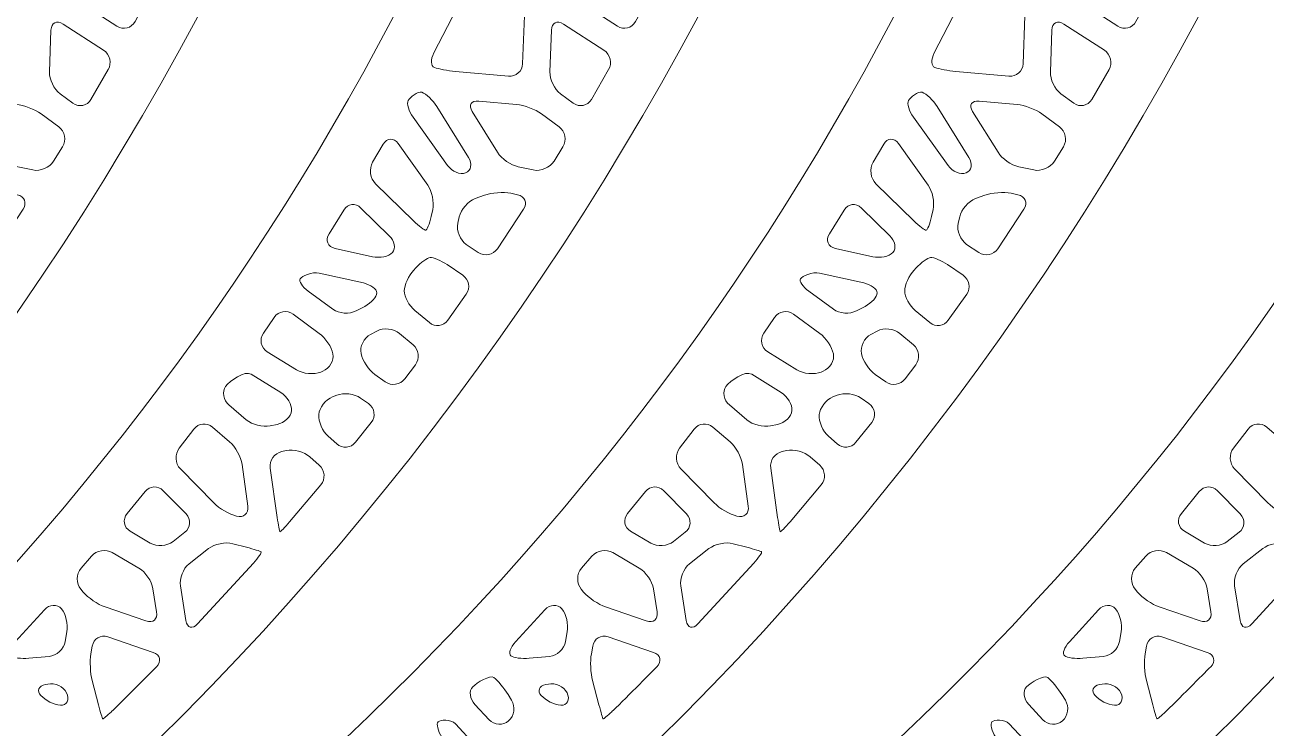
# Model space of a CAD drawing. Header units: inches. Extents: x 8 to 818, y -635 to -10.
# Drawn here: x 501.2 to 628.6, y -370.2 to -298 of the extents above; entities that cross this region are included whole.
import ezdxf

# ---------------------------------------------------------------- set-up
doc = ezdxf.new("R2010")
doc.units = ezdxf.units.IN
doc.header["$MEASUREMENT"] = 0
doc.layers.add('Calque 1', color=7, linetype='Continuous')

# ---------------------------------------------------------------- blocks, each defined once
blk = doc.blocks.new('block 2')
at = {"layer": 'Calque 1', "color": 179, "lineweight": 5, "true_color": 0x262425}
blk.add_open_spline([(715.86, -64), (715.86, -64), (726.82, -66.29), (726.82, -66.29), (727.36, -66.4), (727.7, -66.93), (727.59, -67.48), (727.59, -67.48), (727.39, -68.45), (727.39, -68.45), (727.27, -68.99), (726.74, -69.34), (726.2, -69.23), (726.2, -69.23), (717.2, -67.34), (717.2, -67.34), (769.2, -199.6), (711.01, -353.81), (579.16, -418.55), (579.16, -418.55), (584.06, -419.58), (584.06, -419.58), (584.61, -419.69), (584.95, -420.22), (584.84, -420.76), (584.84, -420.76), (584.63, -421.74), (584.63, -421.74), (584.52, -422.28), (583.99, -422.63), (583.45, -422.51), (583.45, -422.51), (574.72, -420.69), (574.72, -420.69), (571.92, -422), (569.1, -423.28), (566.24, -424.51), (562.3, -426.21), (560.36, -430.67), (561.85, -434.69), (561.85, -434.69), (561.9, -434.84), (561.9, -434.84), (563.44, -439), (568.05, -441.15), (572.21, -439.61), (738.97, -377.87), (817.84, -186.1), (744.29, -23.11), (739.77, -12.97), (726.88, -9.8), (716.32, -15.85), (716.32, -15.85), (716.32, -15.85), (716.32, -15.85), (705.75, -21.91), (701.37, -33.6), (705.82, -42.17), (709.52, -49.36), (712.86, -56.64), (715.86, -64)], degree=3, knots=[0, 0, 0, 0, 1, 1, 1, 2, 2, 2, 3, 3, 3, 4, 4, 4, 5, 5, 5, 6, 6, 6, 7, 7, 7, 8, 8, 8, 9, 9, 9, 10, 10, 10, 11, 11, 11, 12, 12, 12, 13, 13, 13, 14, 14, 14, 15, 15, 15, 16, 16, 16, 17, 17, 17, 18, 18, 18, 19, 19, 19, 20, 20, 20, 20], dxfattribs=at)
blk = doc.blocks.new('block 3')
at = {"layer": 'Calque 1', "color": 179, "lineweight": 5, "true_color": 0x262425}
for points, knots in [([(659.05, -64), (659.05, -64), (670, -66.29), (670, -66.29), (670.54, -66.4), (670.89, -66.93), (670.77, -67.48), (670.77, -67.48), (670.57, -68.45), (670.57, -68.45), (670.46, -68.99), (669.93, -69.34), (669.38, -69.23), (669.38, -69.23), (660.39, -67.34), (660.39, -67.34), (712.38, -199.6), (654.19, -353.81), (522.35, -418.55), (522.35, -418.55), (527.25, -419.58), (527.25, -419.58), (527.79, -419.69), (528.13, -420.22), (528.02, -420.76), (528.02, -420.76), (527.82, -421.74), (527.82, -421.74), (527.7, -422.28), (527.17, -422.63), (526.63, -422.51), (526.63, -422.51), (517.9, -420.69), (517.9, -420.69), (515.1, -422), (512.28, -423.28), (509.42, -424.51), (505.49, -426.21), (503.55, -430.67), (505.03, -434.69), (505.03, -434.69), (505.09, -434.84), (505.09, -434.84), (506.62, -439), (511.23, -441.15), (515.39, -439.61), (682.15, -377.87), (761.02, -186.1), (687.47, -23.11), (682.95, -12.97), (670.06, -9.8), (659.51, -15.85), (659.51, -15.85), (659.51, -15.85), (659.51, -15.85), (648.93, -21.91), (644.56, -33.6), (649, -42.17), (652.7, -49.36), (656.04, -56.64), (659.05, -64)], [0, 0, 0, 0, 1, 1, 1, 2, 2, 2, 3, 3, 3, 4, 4, 4, 5, 5, 5, 6, 6, 6, 7, 7, 7, 8, 8, 8, 9, 9, 9, 10, 10, 10, 11, 11, 11, 12, 12, 12, 13, 13, 13, 14, 14, 14, 15, 15, 15, 16, 16, 16, 17, 17, 17, 18, 18, 18, 19, 19, 19, 20, 20, 20, 20]), ([(630.36, -340.77), (630.95, -341.28), (631.52, -342.32), (631.63, -343.09), (631.63, -343.09), (632.23, -347.37), (632.23, -347.37), (632.34, -348.14), (631.82, -348.61), (631.08, -348.41), (630.34, -348.22), (629.28, -347.61), (628.74, -347.05), (628.74, -347.05), (625.32, -343.56), (625.32, -343.56), (624.77, -343.01), (624.72, -342.05), (625.19, -341.44), (625.19, -341.44), (626.69, -339.48), (626.69, -339.48), (627.16, -338.87), (628.02, -338.77), (628.61, -339.28), (628.61, -339.28), (630.36, -340.77), (630.36, -340.77)], [0, 0, 0, 0, 1, 1, 1, 2, 2, 2, 3, 3, 3, 4, 4, 4, 5, 5, 5, 6, 6, 6, 7, 7, 7, 8, 8, 8, 9, 9, 9, 9]), ([(625.89, -348.18), (626.44, -348.74), (626.38, -349.58), (625.77, -350.06), (625.77, -350.06), (624.56, -351.01), (624.56, -351.01), (623.95, -351.49), (622.9, -351.56), (622.23, -351.17), (622.23, -351.17), (620.17, -349.96), (620.17, -349.96), (619.5, -349.56), (619.36, -348.75), (619.85, -348.15), (619.85, -348.15), (621.68, -345.89), (621.68, -345.89), (622.17, -345.29), (623.01, -345.24), (623.55, -345.8), (623.55, -345.8), (625.89, -348.18), (625.89, -348.18)], [0, 0, 0, 0, 1, 1, 1, 2, 2, 2, 3, 3, 3, 4, 4, 4, 5, 5, 5, 6, 6, 6, 7, 7, 7, 8, 8, 8, 8]), ([(632.09, -351.6), (632.85, -351.79), (633.52, -352.01), (633.6, -352.07), (633.68, -352.13), (633.31, -352.66), (632.79, -353.24), (632.79, -353.24), (627.07, -359.47), (627.07, -359.47), (626.54, -360.04), (626, -359.88), (625.88, -359.11), (625.88, -359.11), (625.31, -355.57), (625.31, -355.57), (625.19, -354.81), (625.59, -353.79), (626.2, -353.31), (626.2, -353.31), (628.2, -351.74), (628.2, -351.74), (628.81, -351.26), (629.93, -351.03), (630.68, -351.23), (630.68, -351.23), (632.09, -351.6), (632.09, -351.6)], [0, 0, 0, 0, 1, 1, 1, 2, 2, 2, 3, 3, 3, 4, 4, 4, 5, 5, 5, 6, 6, 6, 7, 7, 7, 8, 8, 8, 9, 9, 9, 9]), ([(621.06, -353.75), (621.73, -354.14), (622.38, -355.09), (622.5, -355.86), (622.5, -355.86), (622.88, -358.22), (622.88, -358.22), (623, -358.99), (622.5, -359.41), (621.77, -359.16), (621.77, -359.16), (617.58, -357.72), (617.58, -357.72), (616.85, -357.47), (615.84, -356.78), (615.34, -356.19), (615.34, -356.19), (615.11, -355.91), (615.11, -355.91), (614.61, -355.31), (614.61, -354.35), (615.12, -353.76), (615.12, -353.76), (616.2, -352.51), (616.2, -352.51), (616.7, -351.92), (617.66, -351.76), (618.33, -352.15), (618.33, -352.15), (621.06, -353.75), (621.06, -353.75)], [0, 0, 0, 0, 1, 1, 1, 2, 2, 2, 3, 3, 3, 4, 4, 4, 5, 5, 5, 6, 6, 6, 7, 7, 7, 8, 8, 8, 9, 9, 9, 10, 10, 10, 10]), ([(613.11, -357.92), (613.56, -358.45), (613.81, -359.5), (613.67, -360.27), (613.67, -360.27), (613.49, -361.28), (613.49, -361.28), (613.36, -362.04), (612.62, -362.73), (611.84, -362.8), (611.84, -362.8), (609.76, -362.99), (609.76, -362.99), (608.99, -363.06), (608.14, -362.94), (607.88, -362.73), (607.61, -362.51), (607.83, -361.87), (608.36, -361.3), (608.36, -361.3), (611.36, -358.02), (611.36, -358.02), (611.88, -357.44), (612.67, -357.4), (613.11, -357.92)], [0, 0, 0, 0, 1, 1, 1, 2, 2, 2, 3, 3, 3, 4, 4, 4, 5, 5, 5, 6, 6, 6, 7, 7, 7, 8, 8, 8, 8]), ([(622.51, -362.39), (623.25, -362.64), (623.4, -363.3), (622.86, -363.86), (622.86, -363.86), (620.33, -366.42), (618.64, -368.08), (618.24, -368.47), (618.24, -368.47), (618.24, -368.47), (617.79, -368.91), (617.39, -369.23), (617.35, -369.2), (617.31, -369.17), (617.12, -368.52), (616.92, -367.77), (616.92, -367.77), (616.26, -365.28), (616.26, -365.28), (616.06, -364.53), (616, -363.29), (616.14, -362.52), (616.14, -362.52), (616.28, -361.73), (616.28, -361.73), (616.41, -360.97), (617.13, -360.55), (617.86, -360.8), (617.86, -360.8), (622.51, -362.39), (622.51, -362.39)], [0, 0, 0, 0, 1, 1, 1, 2, 2, 2, 3, 3, 3, 4, 4, 4, 5, 5, 5, 6, 6, 6, 7, 7, 7, 8, 8, 8, 9, 9, 9, 10, 10, 10, 10]), ([(606.14, -364.96), (606.53, -365.27), (607.18, -366.06), (607.59, -366.72), (607.59, -366.72), (607.95, -367.29), (607.95, -367.29), (608.36, -367.95), (608.23, -368.9), (607.65, -369.4), (607.08, -369.91), (606.17, -369.85), (605.64, -369.29), (605.64, -369.29), (604.19, -367.72), (604.19, -367.72), (603.66, -367.16), (603.56, -366.35), (603.97, -365.92), (604.38, -365.5), (605.76, -364.65), (606.14, -364.96)], [0, 0, 0, 0, 1, 1, 1, 2, 2, 2, 3, 3, 3, 4, 4, 4, 5, 5, 5, 6, 6, 6, 7, 7, 7, 7]), ([(613.73, -366.78), (613.92, -367.48), (613.47, -367.94), (612.74, -367.78), (612.01, -367.63), (611.16, -367.11), (610.87, -366.64), (610.57, -366.16), (610.96, -365.71), (611.73, -365.64), (611.73, -365.64), (611.99, -365.62), (611.99, -365.62), (612.76, -365.55), (613.55, -366.07), (613.73, -366.78)], [0, 0, 0, 0, 1, 1, 1, 2, 2, 2, 3, 3, 3, 4, 4, 4, 5, 5, 5, 5]), ([(604.16, -371.83), (604.69, -372.4), (605.15, -373.37), (605.18, -374), (605.2, -374.62), (604.85, -375.14), (604.38, -375.14), (603.91, -375.15), (603.18, -374.63), (602.75, -373.98), (602.75, -373.98), (600.81, -371.08), (600.81, -371.08), (600.38, -370.44), (600.21, -369.73), (600.42, -369.51), (600.64, -369.3), (601.67, -369.17), (602.2, -369.73), (602.2, -369.73), (604.16, -371.83), (604.16, -371.83)], [0, 0, 0, 0, 1, 1, 1, 2, 2, 2, 3, 3, 3, 4, 4, 4, 5, 5, 5, 6, 6, 6, 7, 7, 7, 7])]:
    blk.add_open_spline(points, degree=3, knots=knots, dxfattribs=at)
blk = doc.blocks.new('block 4')
at = {"layer": 'Calque 1', "color": 179, "lineweight": 5, "true_color": 0x262425}
for points, knots in [([(602.23, -64), (602.23, -64), (613.18, -66.29), (613.18, -66.29), (613.72, -66.4), (614.07, -66.93), (613.96, -67.48), (613.96, -67.48), (613.75, -68.45), (613.75, -68.45), (613.64, -68.99), (613.11, -69.34), (612.57, -69.23), (612.57, -69.23), (603.57, -67.34), (603.57, -67.34), (655.56, -199.6), (597.38, -353.81), (465.53, -418.55), (465.53, -418.55), (470.43, -419.58), (470.43, -419.58), (470.97, -419.69), (471.32, -420.22), (471.2, -420.76), (471.2, -420.76), (471, -421.74), (471, -421.74), (470.89, -422.28), (470.36, -422.63), (469.82, -422.51), (469.82, -422.51), (461.08, -420.69), (461.08, -420.69), (458.29, -422), (455.46, -423.28), (452.6, -424.51), (448.67, -426.21), (446.73, -430.67), (448.21, -434.69), (448.21, -434.69), (448.27, -434.84), (448.27, -434.84), (449.8, -439), (454.42, -441.15), (458.57, -439.61), (625.34, -377.87), (704.2, -186.1), (630.65, -23.11), (626.13, -12.97), (613.24, -9.8), (602.69, -15.85), (602.69, -15.85), (602.69, -15.85), (602.69, -15.85), (592.11, -21.91), (587.74, -33.6), (592.19, -42.17), (595.88, -49.36), (599.22, -56.64), (602.23, -64)], [0, 0, 0, 0, 1, 1, 1, 2, 2, 2, 3, 3, 3, 4, 4, 4, 5, 5, 5, 6, 6, 6, 7, 7, 7, 8, 8, 8, 9, 9, 9, 10, 10, 10, 11, 11, 11, 12, 12, 12, 13, 13, 13, 14, 14, 14, 15, 15, 15, 16, 16, 16, 17, 17, 17, 18, 18, 18, 19, 19, 19, 20, 20, 20, 20]), ([(611.84, -292.77), (612.55, -292.83), (613.66, -293.22), (614.32, -293.63), (614.32, -293.63), (615.4, -294.32), (615.4, -294.32), (616.06, -294.73), (616.3, -295.63), (615.93, -296.31), (615.93, -296.31), (615.19, -297.66), (615.19, -297.66), (614.82, -298.34), (613.98, -298.55), (613.33, -298.13), (613.33, -298.13), (609.12, -295.4), (609.12, -295.4), (608.47, -294.98), (608.45, -294.25), (609.07, -293.78), (609.07, -293.78), (609.44, -293.5), (609.44, -293.5), (610.06, -293.04), (611.14, -292.7), (611.84, -292.77)], [0, 0, 0, 0, 1, 1, 1, 2, 2, 2, 3, 3, 3, 4, 4, 4, 5, 5, 5, 6, 6, 6, 7, 7, 7, 8, 8, 8, 9, 9, 9, 9]), ([(602.55, -295.09), (603.26, -295.4), (603.82, -296.29), (603.79, -297.07), (603.79, -297.07), (603.61, -301.98), (603.61, -301.98), (603.58, -302.75), (602.93, -303.33), (602.16, -303.26), (602.16, -303.26), (596.71, -302.77), (596.71, -302.77), (595.94, -302.7), (594.98, -302.52), (594.57, -302.38), (594.17, -302.24), (594.14, -301.57), (594.5, -300.88), (594.5, -300.88), (597.78, -294.51), (597.78, -294.51), (598.12, -293.82), (598.99, -293.51), (599.7, -293.82), (599.7, -293.82), (602.55, -295.09), (602.55, -295.09)], [0, 0, 0, 0, 1, 1, 1, 2, 2, 2, 3, 3, 3, 4, 4, 4, 5, 5, 5, 6, 6, 6, 7, 7, 7, 8, 8, 8, 9, 9, 9, 9]), ([(611.95, -300.6), (612.6, -301.02), (612.82, -301.92), (612.43, -302.59), (612.43, -302.59), (610.66, -305.65), (610.66, -305.65), (610.27, -306.32), (609.43, -306.49), (608.81, -306.03), (608.81, -306.03), (607.49, -305.07), (607.49, -305.07), (606.87, -304.61), (606.38, -303.6), (606.41, -302.82), (606.41, -302.82), (606.56, -298.55), (606.56, -298.55), (606.59, -297.77), (607.15, -297.48), (607.8, -297.91), (607.8, -297.91), (611.95, -300.6), (611.95, -300.6)], [0, 0, 0, 0, 1, 1, 1, 2, 2, 2, 3, 3, 3, 4, 4, 4, 5, 5, 5, 6, 6, 6, 7, 7, 7, 8, 8, 8, 8]), ([(593.27, -304.92), (593.71, -305.07), (594.4, -305.74), (594.81, -306.39), (594.81, -306.39), (598.05, -311.6), (598.05, -311.6), (598.46, -312.26), (598.33, -312.98), (597.76, -313.19), (597.19, -313.4), (596.36, -313.05), (595.91, -312.42), (595.91, -312.42), (592.37, -307.47), (592.37, -307.47), (591.92, -306.84), (591.69, -306.07), (591.86, -305.76), (592.03, -305.46), (592.83, -304.77), (593.27, -304.92)], [0, 0, 0, 0, 1, 1, 1, 2, 2, 2, 3, 3, 3, 4, 4, 4, 5, 5, 5, 6, 6, 6, 7, 7, 7, 7]), ([(602.99, -306.17), (603.77, -306.24), (604.91, -306.67), (605.54, -307.13), (605.54, -307.13), (607.35, -308.46), (607.35, -308.46), (607.98, -308.92), (608.16, -309.84), (607.75, -310.5), (607.75, -310.5), (606.83, -311.99), (606.83, -311.99), (606.42, -312.65), (605.46, -313.05), (604.7, -312.89), (604.7, -312.89), (603.16, -312.56), (603.16, -312.56), (602.4, -312.4), (601.45, -311.73), (601.04, -311.07), (601.04, -311.07), (598.44, -306.89), (598.44, -306.89), (598.03, -306.23), (598.33, -305.75), (599.1, -305.82), (599.1, -305.82), (602.99, -306.17), (602.99, -306.17)], [0, 0, 0, 0, 1, 1, 1, 2, 2, 2, 3, 3, 3, 4, 4, 4, 5, 5, 5, 6, 6, 6, 7, 7, 7, 8, 8, 8, 9, 9, 9, 10, 10, 10, 10]), ([(593.87, -314.43), (594.32, -315.06), (594.55, -316.2), (594.38, -316.95), (594.38, -316.95), (594.22, -317.67), (594.22, -317.67), (594.05, -318.43), (593.8, -319.06), (593.67, -319.07), (593.53, -319.08), (592.97, -318.65), (592.41, -318.11), (592.41, -318.11), (588.52, -314.3), (588.52, -314.3), (587.96, -313.76), (587.83, -312.77), (588.22, -312.1), (588.22, -312.1), (589.31, -310.25), (589.31, -310.25), (589.7, -309.58), (590.38, -309.55), (590.83, -310.18), (590.83, -310.18), (593.87, -314.43), (593.87, -314.43)], [0, 0, 0, 0, 1, 1, 1, 2, 2, 2, 3, 3, 3, 4, 4, 4, 5, 5, 5, 6, 6, 6, 7, 7, 7, 8, 8, 8, 9, 9, 9, 9]), ([(603.09, -315.43), (603.85, -315.6), (604.12, -316.26), (603.7, -316.91), (603.7, -316.91), (601.02, -320.98), (601.02, -320.98), (600.59, -321.62), (599.71, -321.79), (599.06, -321.36), (599.06, -321.36), (597.82, -320.52), (597.82, -320.52), (597.18, -320.08), (596.79, -319.11), (596.96, -318.35), (596.96, -318.35), (597.11, -317.7), (597.11, -317.7), (597.28, -316.95), (598.01, -316.1), (598.74, -315.83), (598.74, -315.83), (599.68, -315.48), (599.68, -315.48), (600.41, -315.21), (601.63, -315.12), (602.39, -315.28), (602.39, -315.28), (603.09, -315.43), (603.09, -315.43)], [0, 0, 0, 0, 1, 1, 1, 2, 2, 2, 3, 3, 3, 4, 4, 4, 5, 5, 5, 6, 6, 6, 7, 7, 7, 8, 8, 8, 9, 9, 9, 10, 10, 10, 10]), ([(589.93, -319.63), (590.48, -320.17), (590.63, -320.95), (590.26, -321.36), (589.88, -321.76), (588.95, -321.96), (588.19, -321.79), (588.19, -321.79), (584.37, -320.94), (584.37, -320.94), (583.61, -320.77), (583.33, -320.1), (583.75, -319.44), (583.75, -319.44), (585.27, -317), (585.27, -317), (585.68, -316.34), (586.46, -316.24), (587.02, -316.79), (587.02, -316.79), (589.93, -319.63), (589.93, -319.63)], [0, 0, 0, 0, 1, 1, 1, 2, 2, 2, 3, 3, 3, 4, 4, 4, 5, 5, 5, 6, 6, 6, 7, 7, 7, 7]), ([(597.47, -323.69), (598.11, -324.12), (598.27, -325), (597.83, -325.63), (597.83, -325.63), (595.94, -328.3), (595.94, -328.3), (595.49, -328.93), (594.63, -329.04), (594.04, -328.54), (594.04, -328.54), (592.55, -327.3), (592.55, -327.3), (591.96, -326.8), (591.47, -325.9), (591.47, -325.3), (591.47, -324.7), (591.9, -323.74), (592.43, -323.16), (592.43, -323.16), (592.62, -322.95), (592.62, -322.95), (593.15, -322.38), (593.83, -321.89), (594.13, -321.86), (594.44, -321.83), (595.22, -322.17), (595.86, -322.6), (595.86, -322.6), (597.47, -323.69), (597.47, -323.69)], [0, 0, 0, 0, 1, 1, 1, 2, 2, 2, 3, 3, 3, 4, 4, 4, 5, 5, 5, 6, 6, 6, 7, 7, 7, 8, 8, 8, 9, 9, 9, 10, 10, 10, 10]), ([(587.27, -324.48), (588.03, -324.65), (588.65, -325.11), (588.65, -325.5), (588.65, -325.89), (588.09, -326.51), (587.41, -326.88), (587.41, -326.88), (586.53, -327.34), (586.53, -327.34), (585.84, -327.71), (584.77, -327.63), (584.15, -327.18), (584.15, -327.18), (581.62, -325.33), (581.62, -325.33), (581, -324.87), (580.62, -324.3), (580.78, -324.05), (580.94, -323.8), (581.98, -323.3), (582.74, -323.47), (582.74, -323.47), (587.27, -324.48), (587.27, -324.48)], [0, 0, 0, 0, 1, 1, 1, 2, 2, 2, 3, 3, 3, 4, 4, 4, 5, 5, 5, 6, 6, 6, 7, 7, 7, 8, 8, 8, 8]), ([(582.75, -329.66), (583.38, -330.11), (584.01, -331.06), (584.15, -331.75), (584.29, -332.44), (583.82, -333.25), (583.1, -333.54), (583.1, -333.54), (582.91, -333.62), (582.91, -333.62), (582.19, -333.91), (581.07, -333.81), (580.41, -333.4), (580.41, -333.4), (577.41, -331.54), (577.41, -331.54), (576.75, -331.13), (576.57, -330.27), (577.01, -329.63), (577.01, -329.63), (578.12, -328.01), (578.12, -328.01), (578.56, -327.37), (579.43, -327.22), (580.05, -327.68), (580.05, -327.68), (582.75, -329.66), (582.75, -329.66)], [0, 0, 0, 0, 1, 1, 1, 2, 2, 2, 3, 3, 3, 4, 4, 4, 5, 5, 5, 6, 6, 6, 7, 7, 7, 8, 8, 8, 9, 9, 9, 9]), ([(592.37, -330.83), (592.96, -331.33), (593.07, -332.24), (592.61, -332.87), (592.61, -332.87), (591.52, -334.32), (591.52, -334.32), (591.05, -334.93), (590.15, -335.07), (589.52, -334.62), (589.52, -334.62), (588.44, -333.86), (588.44, -333.86), (587.81, -333.41), (587.17, -332.45), (587.02, -331.73), (586.88, -331.01), (587.32, -330.12), (588, -329.76), (588, -329.76), (588.64, -329.41), (588.64, -329.41), (589.33, -329.05), (590.37, -329.16), (590.97, -329.65), (590.97, -329.65), (592.37, -330.83), (592.37, -330.83)], [0, 0, 0, 0, 1, 1, 1, 2, 2, 2, 3, 3, 3, 4, 4, 4, 5, 5, 5, 6, 6, 6, 7, 7, 7, 8, 8, 8, 9, 9, 9, 9]), ([(578.79, -335.72), (579.45, -336.13), (579.95, -336.97), (579.9, -337.58), (579.85, -338.2), (579.19, -338.83), (578.43, -338.99), (578.43, -338.99), (577.71, -339.15), (577.71, -339.15), (576.95, -339.31), (575.85, -339.03), (575.26, -338.52), (575.26, -338.52), (573.48, -337), (573.48, -337), (572.89, -336.5), (572.74, -335.64), (573.13, -335.09), (573.53, -334.54), (575.11, -333.43), (575.77, -333.84), (575.77, -333.84), (578.79, -335.72), (578.79, -335.72)], [0, 0, 0, 0, 1, 1, 1, 2, 2, 2, 3, 3, 3, 4, 4, 4, 5, 5, 5, 6, 6, 6, 7, 7, 7, 8, 8, 8, 8]), ([(587.8, -336.86), (588.43, -337.31), (588.56, -338.18), (588.08, -338.79), (588.08, -338.79), (586.47, -340.82), (586.47, -340.82), (585.99, -341.43), (585.12, -341.5), (584.53, -340.99), (584.53, -340.99), (583.65, -340.21), (583.65, -340.21), (583.07, -339.69), (582.64, -338.7), (582.7, -337.99), (582.76, -337.28), (583.39, -336.47), (584.11, -336.17), (584.11, -336.17), (584.53, -336), (584.53, -336), (585.25, -335.71), (586.35, -335.84), (586.99, -336.29), (586.99, -336.29), (587.8, -336.86), (587.8, -336.86)], [0, 0, 0, 0, 1, 1, 1, 2, 2, 2, 3, 3, 3, 4, 4, 4, 5, 5, 5, 6, 6, 6, 7, 7, 7, 8, 8, 8, 9, 9, 9, 9]), ([(573.55, -340.77), (574.14, -341.28), (574.71, -342.32), (574.82, -343.09), (574.82, -343.09), (575.42, -347.37), (575.42, -347.37), (575.52, -348.14), (575, -348.61), (574.26, -348.41), (573.52, -348.22), (572.46, -347.61), (571.92, -347.05), (571.92, -347.05), (568.5, -343.56), (568.5, -343.56), (567.95, -343.01), (567.9, -342.05), (568.37, -341.44), (568.37, -341.44), (569.87, -339.48), (569.87, -339.48), (570.34, -338.87), (571.2, -338.77), (571.79, -339.28), (571.79, -339.28), (573.55, -340.77), (573.55, -340.77)], [0, 0, 0, 0, 1, 1, 1, 2, 2, 2, 3, 3, 3, 4, 4, 4, 5, 5, 5, 6, 6, 6, 7, 7, 7, 8, 8, 8, 9, 9, 9, 9]), ([(582.75, -343.18), (583.33, -343.69), (583.4, -344.6), (582.9, -345.2), (582.9, -345.2), (579.7, -348.99), (579.7, -348.99), (579.19, -349.58), (578.75, -350.03), (578.7, -350), (578.66, -349.96), (578.54, -349.3), (578.43, -348.54), (578.43, -348.54), (577.72, -343.47), (577.72, -343.47), (577.61, -342.7), (578.14, -341.94), (578.9, -341.78), (578.9, -341.78), (579.34, -341.68), (579.34, -341.68), (580.1, -341.52), (581.2, -341.81), (581.78, -342.32), (581.78, -342.32), (582.75, -343.18), (582.75, -343.18)], [0, 0, 0, 0, 1, 1, 1, 2, 2, 2, 3, 3, 3, 4, 4, 4, 5, 5, 5, 6, 6, 6, 7, 7, 7, 8, 8, 8, 9, 9, 9, 9]), ([(569.08, -348.18), (569.62, -348.74), (569.56, -349.58), (568.95, -350.06), (568.95, -350.06), (567.74, -351.01), (567.74, -351.01), (567.13, -351.49), (566.08, -351.56), (565.41, -351.17), (565.41, -351.17), (563.35, -349.96), (563.35, -349.96), (562.68, -349.56), (562.54, -348.75), (563.03, -348.15), (563.03, -348.15), (564.86, -345.89), (564.86, -345.89), (565.35, -345.29), (566.19, -345.24), (566.74, -345.8), (566.74, -345.8), (569.08, -348.18), (569.08, -348.18)], [0, 0, 0, 0, 1, 1, 1, 2, 2, 2, 3, 3, 3, 4, 4, 4, 5, 5, 5, 6, 6, 6, 7, 7, 7, 8, 8, 8, 8]), ([(575.28, -351.6), (576.03, -351.79), (576.71, -352.01), (576.78, -352.07), (576.86, -352.13), (576.5, -352.66), (575.98, -353.24), (575.98, -353.24), (570.25, -359.47), (570.25, -359.47), (569.72, -360.04), (569.19, -359.88), (569.06, -359.11), (569.06, -359.11), (568.49, -355.57), (568.49, -355.57), (568.37, -354.81), (568.77, -353.79), (569.38, -353.31), (569.38, -353.31), (571.38, -351.74), (571.38, -351.74), (572, -351.26), (573.11, -351.03), (573.86, -351.23), (573.86, -351.23), (575.28, -351.6), (575.28, -351.6)], [0, 0, 0, 0, 1, 1, 1, 2, 2, 2, 3, 3, 3, 4, 4, 4, 5, 5, 5, 6, 6, 6, 7, 7, 7, 8, 8, 8, 9, 9, 9, 9]), ([(564.24, -353.75), (564.91, -354.14), (565.56, -355.09), (565.68, -355.86), (565.68, -355.86), (566.06, -358.22), (566.06, -358.22), (566.18, -358.99), (565.68, -359.41), (564.95, -359.16), (564.95, -359.16), (560.77, -357.72), (560.77, -357.72), (560.03, -357.47), (559.02, -356.78), (558.52, -356.19), (558.52, -356.19), (558.29, -355.91), (558.29, -355.91), (557.79, -355.31), (557.8, -354.35), (558.3, -353.76), (558.3, -353.76), (559.38, -352.51), (559.38, -352.51), (559.89, -351.92), (560.85, -351.76), (561.51, -352.15), (561.51, -352.15), (564.24, -353.75), (564.24, -353.75)], [0, 0, 0, 0, 1, 1, 1, 2, 2, 2, 3, 3, 3, 4, 4, 4, 5, 5, 5, 6, 6, 6, 7, 7, 7, 8, 8, 8, 9, 9, 9, 10, 10, 10, 10]), ([(556.3, -357.92), (556.74, -358.45), (556.99, -359.5), (556.85, -360.27), (556.85, -360.27), (556.68, -361.28), (556.68, -361.28), (556.54, -362.04), (555.8, -362.73), (555.03, -362.8), (555.03, -362.8), (552.94, -362.99), (552.94, -362.99), (552.17, -363.06), (551.32, -362.94), (551.06, -362.73), (550.79, -362.51), (551.01, -361.87), (551.54, -361.3), (551.54, -361.3), (554.55, -358.02), (554.55, -358.02), (555.07, -357.44), (555.85, -357.4), (556.3, -357.92)], [0, 0, 0, 0, 1, 1, 1, 2, 2, 2, 3, 3, 3, 4, 4, 4, 5, 5, 5, 6, 6, 6, 7, 7, 7, 8, 8, 8, 8]), ([(565.69, -362.39), (566.43, -362.64), (566.58, -363.3), (566.04, -363.86), (566.04, -363.86), (563.52, -366.42), (561.83, -368.08), (561.42, -368.47), (561.42, -368.47), (561.42, -368.47), (560.97, -368.91), (560.57, -369.23), (560.53, -369.2), (560.49, -369.17), (560.3, -368.52), (560.1, -367.77), (560.1, -367.77), (559.44, -365.28), (559.44, -365.28), (559.24, -364.53), (559.19, -363.29), (559.32, -362.52), (559.32, -362.52), (559.46, -361.73), (559.46, -361.73), (559.6, -360.97), (560.31, -360.55), (561.04, -360.8), (561.04, -360.8), (565.69, -362.39), (565.69, -362.39)], [0, 0, 0, 0, 1, 1, 1, 2, 2, 2, 3, 3, 3, 4, 4, 4, 5, 5, 5, 6, 6, 6, 7, 7, 7, 8, 8, 8, 9, 9, 9, 10, 10, 10, 10]), ([(549.33, -364.96), (549.71, -365.27), (550.36, -366.06), (550.77, -366.72), (550.77, -366.72), (551.13, -367.29), (551.13, -367.29), (551.54, -367.95), (551.41, -368.9), (550.83, -369.4), (550.26, -369.91), (549.36, -369.85), (548.83, -369.29), (548.83, -369.29), (547.37, -367.72), (547.37, -367.72), (546.84, -367.16), (546.74, -366.35), (547.15, -365.92), (547.57, -365.5), (548.94, -364.65), (549.33, -364.96)], [0, 0, 0, 0, 1, 1, 1, 2, 2, 2, 3, 3, 3, 4, 4, 4, 5, 5, 5, 6, 6, 6, 7, 7, 7, 7]), ([(556.92, -366.78), (557.1, -367.48), (556.66, -367.94), (555.92, -367.78), (555.19, -367.63), (554.35, -367.11), (554.05, -366.64), (553.75, -366.16), (554.14, -365.71), (554.91, -365.64), (554.91, -365.64), (555.17, -365.62), (555.17, -365.62), (555.94, -365.55), (556.73, -366.07), (556.92, -366.78)], [0, 0, 0, 0, 1, 1, 1, 2, 2, 2, 3, 3, 3, 4, 4, 4, 5, 5, 5, 5]), ([(547.34, -371.83), (547.87, -372.4), (548.33, -373.37), (548.36, -374), (548.39, -374.62), (548.03, -375.14), (547.56, -375.14), (547.09, -375.15), (546.36, -374.63), (545.93, -373.98), (545.93, -373.98), (543.99, -371.08), (543.99, -371.08), (543.56, -370.44), (543.39, -369.73), (543.61, -369.51), (543.82, -369.3), (544.85, -369.17), (545.38, -369.73), (545.38, -369.73), (547.34, -371.83), (547.34, -371.83)], [0, 0, 0, 0, 1, 1, 1, 2, 2, 2, 3, 3, 3, 4, 4, 4, 5, 5, 5, 6, 6, 6, 7, 7, 7, 7])]:
    blk.add_open_spline(points, degree=3, knots=knots, dxfattribs=at)
blk = doc.blocks.new('block 5')
at = {"layer": 'Calque 1', "color": 179, "lineweight": 5, "true_color": 0x262425}
for points, knots in [([(550.89, -64), (550.89, -64), (561.84, -66.29), (561.84, -66.29), (562.38, -66.4), (562.73, -66.93), (562.62, -67.48), (562.62, -67.48), (562.41, -68.45), (562.41, -68.45), (562.3, -68.99), (561.77, -69.34), (561.23, -69.23), (561.23, -69.23), (552.23, -67.34), (552.23, -67.34), (604.22, -199.6), (546.04, -353.81), (414.19, -418.55), (414.19, -418.55), (419.09, -419.58), (419.09, -419.58), (419.63, -419.69), (419.98, -420.22), (419.86, -420.76), (419.86, -420.76), (419.66, -421.74), (419.66, -421.74), (419.55, -422.28), (419.02, -422.63), (418.48, -422.51), (418.48, -422.51), (409.74, -420.69), (409.74, -420.69), (406.95, -422), (404.12, -423.28), (401.26, -424.51), (397.33, -426.21), (395.39, -430.67), (396.87, -434.69), (396.87, -434.69), (396.93, -434.84), (396.93, -434.84), (398.46, -439), (403.08, -441.15), (407.23, -439.61), (574, -377.87), (652.86, -186.1), (579.31, -23.11), (574.8, -12.97), (561.9, -9.8), (551.35, -15.85), (551.35, -15.85), (551.35, -15.85), (551.35, -15.85), (540.78, -21.91), (536.4, -33.6), (540.85, -42.17), (544.54, -49.36), (547.89, -56.64), (550.89, -64)], [0, 0, 0, 0, 1, 1, 1, 2, 2, 2, 3, 3, 3, 4, 4, 4, 5, 5, 5, 6, 6, 6, 7, 7, 7, 8, 8, 8, 9, 9, 9, 10, 10, 10, 11, 11, 11, 12, 12, 12, 13, 13, 13, 14, 14, 14, 15, 15, 15, 16, 16, 16, 17, 17, 17, 18, 18, 18, 19, 19, 19, 20, 20, 20, 20]), ([(560.5, -292.77), (561.21, -292.83), (562.32, -293.22), (562.98, -293.63), (562.98, -293.63), (564.06, -294.32), (564.06, -294.32), (564.72, -294.73), (564.96, -295.63), (564.59, -296.31), (564.59, -296.31), (563.85, -297.66), (563.85, -297.66), (563.48, -298.34), (562.64, -298.55), (561.99, -298.13), (561.99, -298.13), (557.78, -295.4), (557.78, -295.4), (557.13, -294.98), (557.11, -294.25), (557.73, -293.78), (557.73, -293.78), (558.1, -293.5), (558.1, -293.5), (558.72, -293.04), (559.8, -292.7), (560.5, -292.77)], [0, 0, 0, 0, 1, 1, 1, 2, 2, 2, 3, 3, 3, 4, 4, 4, 5, 5, 5, 6, 6, 6, 7, 7, 7, 8, 8, 8, 9, 9, 9, 9]), ([(551.21, -295.09), (551.92, -295.4), (552.48, -296.29), (552.45, -297.07), (552.45, -297.07), (552.27, -301.98), (552.27, -301.98), (552.24, -302.75), (551.59, -303.33), (550.82, -303.26), (550.82, -303.26), (545.37, -302.77), (545.37, -302.77), (544.6, -302.7), (543.64, -302.52), (543.23, -302.38), (542.83, -302.24), (542.8, -301.57), (543.16, -300.88), (543.16, -300.88), (546.44, -294.51), (546.44, -294.51), (546.78, -293.82), (547.65, -293.51), (548.36, -293.82), (548.36, -293.82), (551.21, -295.09), (551.21, -295.09)], [0, 0, 0, 0, 1, 1, 1, 2, 2, 2, 3, 3, 3, 4, 4, 4, 5, 5, 5, 6, 6, 6, 7, 7, 7, 8, 8, 8, 9, 9, 9, 9]), ([(560.61, -300.6), (561.26, -301.02), (561.48, -301.92), (561.09, -302.59), (561.09, -302.59), (559.32, -305.65), (559.32, -305.65), (558.93, -306.32), (558.09, -306.49), (557.47, -306.03), (557.47, -306.03), (556.15, -305.07), (556.15, -305.07), (555.53, -304.61), (555.04, -303.6), (555.07, -302.82), (555.07, -302.82), (555.22, -298.55), (555.22, -298.55), (555.25, -297.77), (555.81, -297.48), (556.46, -297.91), (556.46, -297.91), (560.61, -300.6), (560.61, -300.6)], [0, 0, 0, 0, 1, 1, 1, 2, 2, 2, 3, 3, 3, 4, 4, 4, 5, 5, 5, 6, 6, 6, 7, 7, 7, 8, 8, 8, 8]), ([(541.93, -304.92), (542.37, -305.07), (543.06, -305.74), (543.47, -306.39), (543.47, -306.39), (546.71, -311.6), (546.71, -311.6), (547.12, -312.26), (546.99, -312.98), (546.42, -313.19), (545.85, -313.4), (545.02, -313.05), (544.57, -312.42), (544.57, -312.42), (541.03, -307.47), (541.03, -307.47), (540.58, -306.84), (540.35, -306.07), (540.52, -305.76), (540.69, -305.46), (541.5, -304.77), (541.93, -304.92)], [0, 0, 0, 0, 1, 1, 1, 2, 2, 2, 3, 3, 3, 4, 4, 4, 5, 5, 5, 6, 6, 6, 7, 7, 7, 7]), ([(551.65, -306.17), (552.43, -306.24), (553.57, -306.67), (554.2, -307.13), (554.2, -307.13), (556.01, -308.46), (556.01, -308.46), (556.64, -308.92), (556.82, -309.84), (556.41, -310.5), (556.41, -310.5), (555.49, -311.99), (555.49, -311.99), (555.08, -312.65), (554.12, -313.05), (553.36, -312.89), (553.36, -312.89), (551.82, -312.56), (551.82, -312.56), (551.06, -312.4), (550.11, -311.73), (549.7, -311.07), (549.7, -311.07), (547.1, -306.89), (547.1, -306.89), (546.69, -306.23), (546.99, -305.75), (547.76, -305.82), (547.76, -305.82), (551.65, -306.17), (551.65, -306.17)], [0, 0, 0, 0, 1, 1, 1, 2, 2, 2, 3, 3, 3, 4, 4, 4, 5, 5, 5, 6, 6, 6, 7, 7, 7, 8, 8, 8, 9, 9, 9, 10, 10, 10, 10]), ([(542.53, -314.43), (542.98, -315.06), (543.21, -316.2), (543.04, -316.95), (543.04, -316.95), (542.88, -317.67), (542.88, -317.67), (542.71, -318.43), (542.46, -319.06), (542.33, -319.07), (542.19, -319.08), (541.63, -318.65), (541.07, -318.11), (541.07, -318.11), (537.18, -314.3), (537.18, -314.3), (536.62, -313.76), (536.49, -312.77), (536.88, -312.1), (536.88, -312.1), (537.97, -310.25), (537.97, -310.25), (538.36, -309.58), (539.04, -309.55), (539.49, -310.18), (539.49, -310.18), (542.53, -314.43), (542.53, -314.43)], [0, 0, 0, 0, 1, 1, 1, 2, 2, 2, 3, 3, 3, 4, 4, 4, 5, 5, 5, 6, 6, 6, 7, 7, 7, 8, 8, 8, 9, 9, 9, 9]), ([(551.75, -315.43), (552.51, -315.6), (552.78, -316.26), (552.36, -316.91), (552.36, -316.91), (549.68, -320.98), (549.68, -320.98), (549.25, -321.62), (548.37, -321.79), (547.72, -321.36), (547.72, -321.36), (546.48, -320.52), (546.48, -320.52), (545.84, -320.08), (545.45, -319.11), (545.62, -318.35), (545.62, -318.35), (545.77, -317.7), (545.77, -317.7), (545.94, -316.95), (546.67, -316.1), (547.4, -315.83), (547.4, -315.83), (548.34, -315.48), (548.34, -315.48), (549.07, -315.21), (550.29, -315.12), (551.05, -315.28), (551.05, -315.28), (551.75, -315.43), (551.75, -315.43)], [0, 0, 0, 0, 1, 1, 1, 2, 2, 2, 3, 3, 3, 4, 4, 4, 5, 5, 5, 6, 6, 6, 7, 7, 7, 8, 8, 8, 9, 9, 9, 10, 10, 10, 10]), ([(538.59, -319.63), (539.14, -320.17), (539.29, -320.95), (538.92, -321.36), (538.54, -321.76), (537.61, -321.96), (536.86, -321.79), (536.86, -321.79), (533.03, -320.94), (533.03, -320.94), (532.27, -320.77), (531.99, -320.1), (532.41, -319.44), (532.41, -319.44), (533.93, -317), (533.93, -317), (534.34, -316.34), (535.12, -316.24), (535.68, -316.79), (535.68, -316.79), (538.59, -319.63), (538.59, -319.63)], [0, 0, 0, 0, 1, 1, 1, 2, 2, 2, 3, 3, 3, 4, 4, 4, 5, 5, 5, 6, 6, 6, 7, 7, 7, 7]), ([(546.13, -323.69), (546.77, -324.12), (546.93, -325), (546.49, -325.63), (546.49, -325.63), (544.6, -328.3), (544.6, -328.3), (544.15, -328.93), (543.29, -329.04), (542.7, -328.54), (542.7, -328.54), (541.21, -327.3), (541.21, -327.3), (540.62, -326.8), (540.13, -325.9), (540.13, -325.3), (540.13, -324.7), (540.56, -323.74), (541.09, -323.16), (541.09, -323.16), (541.28, -322.95), (541.28, -322.95), (541.81, -322.38), (542.49, -321.89), (542.79, -321.86), (543.1, -321.83), (543.88, -322.17), (544.52, -322.6), (544.52, -322.6), (546.13, -323.69), (546.13, -323.69)], [0, 0, 0, 0, 1, 1, 1, 2, 2, 2, 3, 3, 3, 4, 4, 4, 5, 5, 5, 6, 6, 6, 7, 7, 7, 8, 8, 8, 9, 9, 9, 10, 10, 10, 10]), ([(535.93, -324.48), (536.69, -324.65), (537.31, -325.11), (537.31, -325.5), (537.31, -325.89), (536.75, -326.51), (536.07, -326.88), (536.07, -326.88), (535.19, -327.34), (535.19, -327.34), (534.5, -327.71), (533.43, -327.63), (532.81, -327.18), (532.81, -327.18), (530.28, -325.33), (530.28, -325.33), (529.66, -324.87), (529.28, -324.3), (529.44, -324.05), (529.6, -323.8), (530.64, -323.3), (531.4, -323.47), (531.4, -323.47), (535.93, -324.48), (535.93, -324.48)], [0, 0, 0, 0, 1, 1, 1, 2, 2, 2, 3, 3, 3, 4, 4, 4, 5, 5, 5, 6, 6, 6, 7, 7, 7, 8, 8, 8, 8]), ([(531.41, -329.66), (532.04, -330.11), (532.67, -331.06), (532.81, -331.75), (532.95, -332.44), (532.48, -333.25), (531.76, -333.54), (531.76, -333.54), (531.57, -333.62), (531.57, -333.62), (530.85, -333.91), (529.73, -333.81), (529.07, -333.4), (529.07, -333.4), (526.07, -331.54), (526.07, -331.54), (525.41, -331.13), (525.23, -330.27), (525.67, -329.63), (525.67, -329.63), (526.78, -328.01), (526.78, -328.01), (527.22, -327.37), (528.09, -327.22), (528.72, -327.68), (528.72, -327.68), (531.41, -329.66), (531.41, -329.66)], [0, 0, 0, 0, 1, 1, 1, 2, 2, 2, 3, 3, 3, 4, 4, 4, 5, 5, 5, 6, 6, 6, 7, 7, 7, 8, 8, 8, 9, 9, 9, 9]), ([(541.03, -330.83), (541.62, -331.33), (541.73, -332.24), (541.27, -332.87), (541.27, -332.87), (540.18, -334.32), (540.18, -334.32), (539.71, -334.93), (538.81, -335.07), (538.18, -334.62), (538.18, -334.62), (537.1, -333.86), (537.1, -333.86), (536.47, -333.41), (535.83, -332.45), (535.69, -331.73), (535.54, -331.01), (535.98, -330.12), (536.66, -329.76), (536.66, -329.76), (537.3, -329.41), (537.3, -329.41), (537.99, -329.05), (539.03, -329.16), (539.63, -329.65), (539.63, -329.65), (541.03, -330.83), (541.03, -330.83)], [0, 0, 0, 0, 1, 1, 1, 2, 2, 2, 3, 3, 3, 4, 4, 4, 5, 5, 5, 6, 6, 6, 7, 7, 7, 8, 8, 8, 9, 9, 9, 9]), ([(527.45, -335.72), (528.11, -336.13), (528.61, -336.97), (528.56, -337.58), (528.51, -338.2), (527.85, -338.83), (527.09, -338.99), (527.09, -338.99), (526.37, -339.15), (526.37, -339.15), (525.61, -339.31), (524.51, -339.03), (523.92, -338.52), (523.92, -338.52), (522.14, -337), (522.14, -337), (521.55, -336.5), (521.4, -335.64), (521.8, -335.09), (522.19, -334.54), (523.77, -333.43), (524.43, -333.84), (524.43, -333.84), (527.45, -335.72), (527.45, -335.72)], [0, 0, 0, 0, 1, 1, 1, 2, 2, 2, 3, 3, 3, 4, 4, 4, 5, 5, 5, 6, 6, 6, 7, 7, 7, 8, 8, 8, 8]), ([(536.46, -336.86), (537.09, -337.31), (537.22, -338.18), (536.74, -338.79), (536.74, -338.79), (535.13, -340.82), (535.13, -340.82), (534.65, -341.43), (533.78, -341.5), (533.19, -340.99), (533.19, -340.99), (532.31, -340.21), (532.31, -340.21), (531.73, -339.69), (531.3, -338.7), (531.36, -337.99), (531.42, -337.28), (532.05, -336.47), (532.77, -336.17), (532.77, -336.17), (533.19, -336), (533.19, -336), (533.91, -335.71), (535.01, -335.84), (535.65, -336.29), (535.65, -336.29), (536.46, -336.86), (536.46, -336.86)], [0, 0, 0, 0, 1, 1, 1, 2, 2, 2, 3, 3, 3, 4, 4, 4, 5, 5, 5, 6, 6, 6, 7, 7, 7, 8, 8, 8, 9, 9, 9, 9]), ([(522.21, -340.77), (522.8, -341.28), (523.37, -342.32), (523.48, -343.09), (523.48, -343.09), (524.08, -347.37), (524.08, -347.37), (524.18, -348.14), (523.66, -348.61), (522.92, -348.41), (522.18, -348.22), (521.13, -347.61), (520.58, -347.05), (520.58, -347.05), (517.16, -343.56), (517.16, -343.56), (516.61, -343.01), (516.56, -342.05), (517.03, -341.44), (517.03, -341.44), (518.53, -339.48), (518.53, -339.48), (519, -338.87), (519.87, -338.77), (520.46, -339.28), (520.46, -339.28), (522.21, -340.77), (522.21, -340.77)], [0, 0, 0, 0, 1, 1, 1, 2, 2, 2, 3, 3, 3, 4, 4, 4, 5, 5, 5, 6, 6, 6, 7, 7, 7, 8, 8, 8, 9, 9, 9, 9]), ([(531.41, -343.18), (531.99, -343.69), (532.06, -344.6), (531.56, -345.2), (531.56, -345.2), (528.36, -348.99), (528.36, -348.99), (527.85, -349.58), (527.41, -350.03), (527.36, -350), (527.32, -349.96), (527.2, -349.3), (527.09, -348.54), (527.09, -348.54), (526.38, -343.47), (526.38, -343.47), (526.27, -342.7), (526.8, -341.94), (527.56, -341.78), (527.56, -341.78), (528, -341.68), (528, -341.68), (528.76, -341.52), (529.86, -341.81), (530.44, -342.32), (530.44, -342.32), (531.41, -343.18), (531.41, -343.18)], [0, 0, 0, 0, 1, 1, 1, 2, 2, 2, 3, 3, 3, 4, 4, 4, 5, 5, 5, 6, 6, 6, 7, 7, 7, 8, 8, 8, 9, 9, 9, 9]), ([(517.74, -348.18), (518.28, -348.74), (518.22, -349.58), (517.61, -350.06), (517.61, -350.06), (516.4, -351.01), (516.4, -351.01), (515.79, -351.49), (514.74, -351.56), (514.07, -351.17), (514.07, -351.17), (512.01, -349.96), (512.01, -349.96), (511.34, -349.56), (511.2, -348.75), (511.69, -348.15), (511.69, -348.15), (513.53, -345.89), (513.53, -345.89), (514.01, -345.29), (514.85, -345.24), (515.4, -345.8), (515.4, -345.8), (517.74, -348.18), (517.74, -348.18)], [0, 0, 0, 0, 1, 1, 1, 2, 2, 2, 3, 3, 3, 4, 4, 4, 5, 5, 5, 6, 6, 6, 7, 7, 7, 8, 8, 8, 8]), ([(523.94, -351.6), (524.69, -351.79), (525.37, -352.01), (525.44, -352.07), (525.52, -352.13), (525.16, -352.66), (524.64, -353.24), (524.64, -353.24), (518.91, -359.47), (518.91, -359.47), (518.38, -360.04), (517.85, -359.88), (517.72, -359.11), (517.72, -359.11), (517.16, -355.57), (517.16, -355.57), (517.03, -354.81), (517.43, -353.79), (518.04, -353.31), (518.04, -353.31), (520.04, -351.74), (520.04, -351.74), (520.66, -351.26), (521.77, -351.03), (522.52, -351.23), (522.52, -351.23), (523.94, -351.6), (523.94, -351.6)], [0, 0, 0, 0, 1, 1, 1, 2, 2, 2, 3, 3, 3, 4, 4, 4, 5, 5, 5, 6, 6, 6, 7, 7, 7, 8, 8, 8, 9, 9, 9, 9]), ([(512.9, -353.75), (513.57, -354.14), (514.22, -355.09), (514.34, -355.86), (514.34, -355.86), (514.72, -358.22), (514.72, -358.22), (514.84, -358.99), (514.34, -359.41), (513.61, -359.16), (513.61, -359.16), (509.43, -357.72), (509.43, -357.72), (508.69, -357.47), (507.68, -356.78), (507.18, -356.19), (507.18, -356.19), (506.95, -355.91), (506.95, -355.91), (506.45, -355.31), (506.46, -354.35), (506.96, -353.76), (506.96, -353.76), (508.04, -352.51), (508.04, -352.51), (508.55, -351.92), (509.51, -351.76), (510.17, -352.15), (510.17, -352.15), (512.9, -353.75), (512.9, -353.75)], [0, 0, 0, 0, 1, 1, 1, 2, 2, 2, 3, 3, 3, 4, 4, 4, 5, 5, 5, 6, 6, 6, 7, 7, 7, 8, 8, 8, 9, 9, 9, 10, 10, 10, 10]), ([(504.96, -357.92), (505.4, -358.45), (505.65, -359.5), (505.51, -360.27), (505.51, -360.27), (505.34, -361.28), (505.34, -361.28), (505.2, -362.04), (504.46, -362.73), (503.69, -362.8), (503.69, -362.8), (501.6, -362.99), (501.6, -362.99), (500.83, -363.06), (499.98, -362.94), (499.72, -362.73), (499.45, -362.51), (499.67, -361.87), (500.2, -361.3), (500.2, -361.3), (503.21, -358.02), (503.21, -358.02), (503.73, -357.44), (504.51, -357.4), (504.96, -357.92)], [0, 0, 0, 0, 1, 1, 1, 2, 2, 2, 3, 3, 3, 4, 4, 4, 5, 5, 5, 6, 6, 6, 7, 7, 7, 8, 8, 8, 8]), ([(514.35, -362.39), (515.09, -362.64), (515.24, -363.3), (514.7, -363.86), (514.7, -363.86), (512.18, -366.42), (510.49, -368.08), (510.08, -368.47), (510.08, -368.47), (510.08, -368.47), (509.63, -368.91), (509.23, -369.23), (509.19, -369.2), (509.15, -369.17), (508.96, -368.52), (508.76, -367.77), (508.76, -367.77), (508.1, -365.28), (508.1, -365.28), (507.9, -364.53), (507.85, -363.29), (507.98, -362.52), (507.98, -362.52), (508.12, -361.73), (508.12, -361.73), (508.26, -360.97), (508.97, -360.55), (509.7, -360.8), (509.7, -360.8), (514.35, -362.39), (514.35, -362.39)], [0, 0, 0, 0, 1, 1, 1, 2, 2, 2, 3, 3, 3, 4, 4, 4, 5, 5, 5, 6, 6, 6, 7, 7, 7, 8, 8, 8, 9, 9, 9, 10, 10, 10, 10]), ([(505.58, -366.78), (505.76, -367.48), (505.32, -367.94), (504.58, -367.78), (503.85, -367.63), (503.01, -367.11), (502.71, -366.64), (502.41, -366.16), (502.8, -365.71), (503.57, -365.64), (503.57, -365.64), (503.83, -365.62), (503.83, -365.62), (504.6, -365.55), (505.39, -366.07), (505.58, -366.78)], [0, 0, 0, 0, 1, 1, 1, 2, 2, 2, 3, 3, 3, 4, 4, 4, 5, 5, 5, 5])]:
    blk.add_open_spline(points, degree=3, knots=knots, dxfattribs=at)
blk = doc.blocks.new('block 6')
at = {"layer": 'Calque 1', "color": 179, "lineweight": 5, "true_color": 0x262425}
for points, knots in [([(499.55, -64), (499.55, -64), (510.5, -66.29), (510.5, -66.29), (511.04, -66.4), (511.39, -66.93), (511.28, -67.48), (511.28, -67.48), (511.07, -68.45), (511.07, -68.45), (510.96, -68.99), (510.43, -69.34), (509.89, -69.23), (509.89, -69.23), (500.89, -67.34), (500.89, -67.34), (552.88, -199.6), (494.7, -353.81), (362.85, -418.55), (362.85, -418.55), (367.75, -419.58), (367.75, -419.58), (368.29, -419.69), (368.64, -420.22), (368.52, -420.76), (368.52, -420.76), (368.32, -421.74), (368.32, -421.74), (368.21, -422.28), (367.68, -422.63), (367.14, -422.51), (367.14, -422.51), (358.4, -420.69), (358.4, -420.69), (355.61, -422), (352.78, -423.28), (349.92, -424.51), (345.99, -426.21), (344.05, -430.67), (345.53, -434.69), (345.53, -434.69), (345.59, -434.84), (345.59, -434.84), (347.12, -439), (351.74, -441.15), (355.89, -439.61), (522.66, -377.87), (601.52, -186.1), (527.97, -23.11), (523.46, -12.97), (510.56, -9.8), (500.01, -15.85), (500.01, -15.85), (500.01, -15.85), (500.01, -15.85), (489.44, -21.91), (485.06, -33.6), (489.51, -42.17), (493.2, -49.36), (496.55, -56.64), (499.55, -64)], [0, 0, 0, 0, 1, 1, 1, 2, 2, 2, 3, 3, 3, 4, 4, 4, 5, 5, 5, 6, 6, 6, 7, 7, 7, 8, 8, 8, 9, 9, 9, 10, 10, 10, 11, 11, 11, 12, 12, 12, 13, 13, 13, 14, 14, 14, 15, 15, 15, 16, 16, 16, 17, 17, 17, 18, 18, 18, 19, 19, 19, 20, 20, 20, 20]), ([(509.16, -292.77), (509.87, -292.83), (510.98, -293.22), (511.64, -293.63), (511.64, -293.63), (512.72, -294.32), (512.72, -294.32), (513.38, -294.73), (513.62, -295.63), (513.25, -296.31), (513.25, -296.31), (512.51, -297.66), (512.51, -297.66), (512.14, -298.34), (511.3, -298.55), (510.65, -298.13), (510.65, -298.13), (506.44, -295.4), (506.44, -295.4), (505.79, -294.98), (505.77, -294.25), (506.39, -293.78), (506.39, -293.78), (506.76, -293.5), (506.76, -293.5), (507.38, -293.04), (508.46, -292.7), (509.16, -292.77)], [0, 0, 0, 0, 1, 1, 1, 2, 2, 2, 3, 3, 3, 4, 4, 4, 5, 5, 5, 6, 6, 6, 7, 7, 7, 8, 8, 8, 9, 9, 9, 9]), ([(509.27, -300.6), (509.92, -301.02), (510.14, -301.92), (509.75, -302.59), (509.75, -302.59), (507.98, -305.65), (507.98, -305.65), (507.59, -306.32), (506.76, -306.49), (506.13, -306.03), (506.13, -306.03), (504.81, -305.07), (504.81, -305.07), (504.19, -304.61), (503.7, -303.6), (503.73, -302.82), (503.73, -302.82), (503.88, -298.55), (503.88, -298.55), (503.91, -297.77), (504.47, -297.48), (505.12, -297.91), (505.12, -297.91), (509.27, -300.6), (509.27, -300.6)], [0, 0, 0, 0, 1, 1, 1, 2, 2, 2, 3, 3, 3, 4, 4, 4, 5, 5, 5, 6, 6, 6, 7, 7, 7, 8, 8, 8, 8]), ([(500.31, -306.17), (501.09, -306.24), (502.23, -306.67), (502.86, -307.13), (502.86, -307.13), (504.67, -308.46), (504.67, -308.46), (505.3, -308.92), (505.48, -309.84), (505.07, -310.5), (505.07, -310.5), (504.15, -311.99), (504.15, -311.99), (503.74, -312.65), (502.78, -313.05), (502.02, -312.89), (502.02, -312.89), (500.48, -312.56), (500.48, -312.56), (499.72, -312.4), (498.77, -311.73), (498.36, -311.07), (498.36, -311.07), (495.76, -306.89), (495.76, -306.89), (495.35, -306.23), (495.65, -305.75), (496.42, -305.82), (496.42, -305.82), (500.31, -306.17), (500.31, -306.17)], [0, 0, 0, 0, 1, 1, 1, 2, 2, 2, 3, 3, 3, 4, 4, 4, 5, 5, 5, 6, 6, 6, 7, 7, 7, 8, 8, 8, 9, 9, 9, 10, 10, 10, 10]), ([(500.41, -315.43), (501.17, -315.6), (501.44, -316.26), (501.02, -316.91), (501.02, -316.91), (498.34, -320.98), (498.34, -320.98), (497.91, -321.62), (497.03, -321.79), (496.38, -321.36), (496.38, -321.36), (495.14, -320.52), (495.14, -320.52), (494.5, -320.08), (494.11, -319.11), (494.28, -318.35), (494.28, -318.35), (494.43, -317.7), (494.43, -317.7), (494.6, -316.95), (495.33, -316.1), (496.06, -315.83), (496.06, -315.83), (497, -315.48), (497, -315.48), (497.73, -315.21), (498.95, -315.12), (499.71, -315.28), (499.71, -315.28), (500.41, -315.43), (500.41, -315.43)], [0, 0, 0, 0, 1, 1, 1, 2, 2, 2, 3, 3, 3, 4, 4, 4, 5, 5, 5, 6, 6, 6, 7, 7, 7, 8, 8, 8, 9, 9, 9, 10, 10, 10, 10])]:
    blk.add_open_spline(points, degree=3, knots=knots, dxfattribs=at)
blk = doc.blocks.new('block 7')
at = {"layer": 'Calque 1', "color": 179, "lineweight": 5, "true_color": 0x262425}
blk.add_open_spline([(448.21, -64), (448.21, -64), (459.16, -66.29), (459.16, -66.29), (459.7, -66.4), (460.05, -66.93), (459.94, -67.48), (459.94, -67.48), (459.73, -68.45), (459.73, -68.45), (459.62, -68.99), (459.09, -69.34), (458.55, -69.23), (458.55, -69.23), (449.55, -67.34), (449.55, -67.34), (501.54, -199.6), (443.36, -353.81), (311.51, -418.55), (311.51, -418.55), (316.41, -419.58), (316.41, -419.58), (316.95, -419.69), (317.3, -420.22), (317.18, -420.76), (317.18, -420.76), (316.98, -421.74), (316.98, -421.74), (316.87, -422.28), (316.34, -422.63), (315.8, -422.51), (315.8, -422.51), (307.06, -420.69), (307.06, -420.69), (304.27, -422), (301.44, -423.28), (298.59, -424.51), (294.65, -426.21), (292.71, -430.67), (294.19, -434.69), (294.19, -434.69), (294.25, -434.84), (294.25, -434.84), (295.78, -439), (300.4, -441.15), (304.55, -439.61), (471.32, -377.87), (550.18, -186.1), (476.63, -23.11), (472.12, -12.97), (459.22, -9.8), (448.67, -15.85), (448.67, -15.85), (448.67, -15.85), (448.67, -15.85), (438.1, -21.91), (433.72, -33.6), (438.17, -42.17), (441.86, -49.36), (445.21, -56.64), (448.21, -64)], degree=3, knots=[0, 0, 0, 0, 1, 1, 1, 2, 2, 2, 3, 3, 3, 4, 4, 4, 5, 5, 5, 6, 6, 6, 7, 7, 7, 8, 8, 8, 9, 9, 9, 10, 10, 10, 11, 11, 11, 12, 12, 12, 13, 13, 13, 14, 14, 14, 15, 15, 15, 16, 16, 16, 17, 17, 17, 18, 18, 18, 19, 19, 19, 20, 20, 20, 20], dxfattribs=at)
blk = doc.blocks.new('block 13')
at = {"layer": 'Calque 1', "color": 179, "lineweight": 5, "true_color": 0x262425}
blk.add_open_spline([(719.69, -361.55), (719.69, -361.55), (724.17, -371.8), (724.17, -371.8), (724.39, -372.31), (724.16, -372.9), (723.65, -373.12), (723.65, -373.12), (722.74, -373.52), (722.74, -373.52), (722.23, -373.74), (721.64, -373.51), (721.42, -373), (721.42, -373), (717.74, -364.58), (717.74, -364.58), (640.06, -483.56), (480.64, -525.46), (351.5, -455.49), (351.5, -455.49), (353.5, -460.08), (353.5, -460.08), (353.72, -460.58), (353.49, -461.17), (352.98, -461.39), (352.98, -461.39), (352.07, -461.79), (352.07, -461.79), (351.56, -462.01), (350.97, -461.78), (350.75, -461.28), (350.75, -461.28), (347.18, -453.1), (347.18, -453.1), (344.49, -451.58), (341.81, -450.02), (339.15, -448.4), (335.49, -446.18), (330.73, -447.18), (328.31, -450.72), (328.31, -450.72), (328.22, -450.85), (328.22, -450.85), (325.72, -454.51), (326.64, -459.52), (330.3, -462.02), (477.23, -562.19), (679.23, -515.4), (769.49, -361.03), (775.14, -351.48), (770.26, -339.13), (759.21, -334.03), (759.21, -334.03), (759.21, -334.03), (759.21, -334.03), (748.15, -328.92), (736.08, -332.12), (731.67, -340.71), (727.95, -347.89), (723.95, -354.84), (719.69, -361.55)], degree=3, knots=[0, 0, 0, 0, 1, 1, 1, 2, 2, 2, 3, 3, 3, 4, 4, 4, 5, 5, 5, 6, 6, 6, 7, 7, 7, 8, 8, 8, 9, 9, 9, 10, 10, 10, 11, 11, 11, 12, 12, 12, 13, 13, 13, 14, 14, 14, 15, 15, 15, 16, 16, 16, 17, 17, 17, 18, 18, 18, 19, 19, 19, 20, 20, 20, 20], dxfattribs=at)

msp = doc.modelspace()

# ---------------------------------------------------------------- block references
at = {"layer": 'Calque 1'}
for name in ['block 7', 'block 6', 'block 5', 'block 4', 'block 3', 'block 2', 'block 13']:
    msp.add_blockref(name, (0, 0), dxfattribs=at)

doc.saveas('drawing.dxf')
